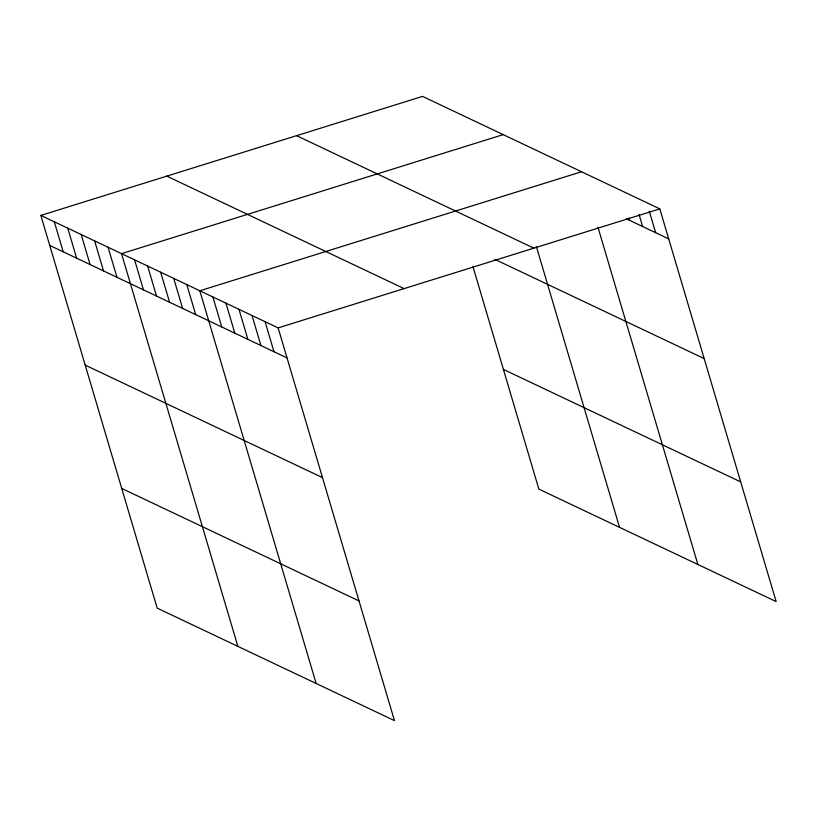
<?xml version="1.0" encoding="UTF-8"?>
<svg xmlns="http://www.w3.org/2000/svg" width="817" height="817" viewBox="0 0 817 817"><rect width="100%" height="100%" fill="white"/><g stroke="black" fill="none" stroke-linecap="round" stroke-linejoin="round"><path stroke-width="1.23" d="M40.85 215.412L278.137 327.893L394.458 720.614L157.181 608.124L40.85 215.412L422.542 96.386L659.819 208.876L776.15 601.588L538.863 489.107L472.972 266.648M503.211 134.631L121.529 253.658L237.859 646.37M581.52 171.754L199.828 290.781L316.159 683.492M278.137 327.893L659.819 208.876M626.302 218.782L668.714 238.891M296.581 135.663L533.869 248.154M494.898 259.377L704.172 358.581M166.811 176.135L404.088 288.615M503.415 369.417L740.692 481.897M49.745 245.427L287.022 357.917M85.193 365.117L322.48 477.608M121.723 488.433L359.01 600.924M649.26 211.092L655.663 232.702M639.057 214.514L642.611 226.513M628.855 217.925L629.56 220.324M598.003 227.412L697.851 564.465M536.35 246.479L619.541 527.353M265.086 321.714L273.971 351.729M252.034 315.525L260.919 345.54M238.983 309.337L247.878 339.351M225.931 303.148L234.826 333.162M212.88 296.959L221.775 326.984M186.776 284.592L195.671 314.606M173.725 278.403L182.62 308.418M160.673 272.214L169.568 302.229M147.632 266.025L156.517 296.05M134.58 259.847L143.465 289.861M108.079 247.285L116.974 277.3M94.639 240.903L103.524 270.927M81.189 234.53L90.084 264.555M67.74 228.157L76.635 258.172M54.3 221.785L63.185 251.799"/></g></svg>
